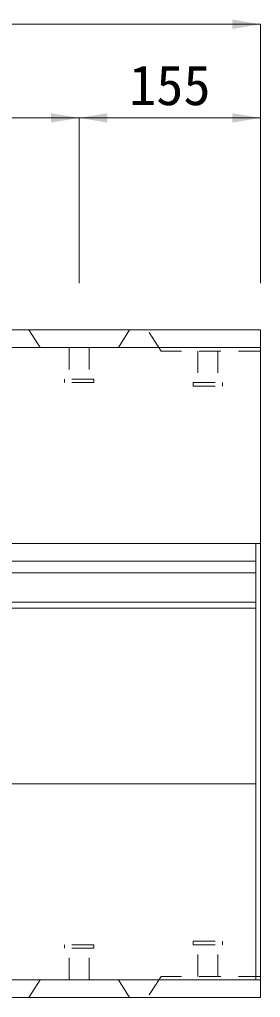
# Model space of a CAD drawing. Units: millimetres at full size; details may follow other scales. Extents: x 50430 to 101606, y 69050 to 91573.
# Drawn here: x 94274 to 94480, y 80958 to 81793 of the extents above; entities that cross this region are included whole.
import ezdxf
from ezdxf.enums import TextEntityAlignment as Align

# ---------------------------------------------------------------- set-up
doc = ezdxf.new("R2010")
doc.units = ezdxf.units.MM
doc.header["$LTSCALE"] = 50
doc.linetypes.add('USER1', pattern=[0.675, 0.375, -0.3])
for name, color, linetype, lineweight in [('インサート', 3, 'USER1', 9), ('寸法線', 7, 'Continuous', 13), ('本体', 2, 'Continuous', 9)]:
    doc.layers.add(name, color=color, linetype=linetype, lineweight=lineweight)
doc.styles.add('ＭＳ ゴシック', font='')
doc.styles.get('ＭＳ ゴシック').set_extended_font_data('MS Gothic')

# ---------------------------------------------------------------- blocks, each defined once
blk = doc.blocks.new('filled_arrow')
at = {"color": 0, "linetype": 'Continuous', "lineweight": -2}
blk.add_solid([(7.5, 1.25), (0, 0), (7.5, -1.25)], dxfattribs=at)

msp = doc.modelspace()

# ---------------------------------------------------------------- linework, layer by layer
at = {"layer": 'インサート'}
for p, q in [((94316.56, 81513), (94316.56, 81486)), ((94316.56, 81513), (94316.56, 81486)), ((94333.56, 81513), (94333.56, 81486)), ((94333.56, 81513), (94333.56, 81486)), ((94426.56, 81510), (94426.56, 81483)), ((94443.56, 81510), (94443.56, 81483)), ((94312.56, 81486), (94312.56, 81483)), ((94312.56, 81486), (94312.56, 81483)), ((94337.56, 81486), (94312.56, 81486)), ((94337.56, 81486), (94337.56, 81483)), ((94337.56, 81486), (94337.56, 81483)), ((94337.56, 81483), (94312.56, 81483)), ((94337.56, 81483), (94312.56, 81483)), ((94422.56, 81483), (94422.56, 81480)), ((94422.56, 81483), (94447.56, 81483)), ((94422.56, 81480), (94447.56, 81480)), ((94447.56, 81483), (94447.56, 81480)), ((94312.56, 80999.99), (94312.56, 81003)), ((94312.56, 80999.99), (94312.56, 81003)), ((94337.56, 81003), (94312.56, 81003)), ((94337.56, 80999.99), (94312.56, 80999.99)), ((94316.56, 80973), (94316.56, 80999.99)), ((94316.56, 80973), (94316.56, 80999.99)), ((94333.56, 80973), (94333.56, 80999.99)), ((94333.56, 80973), (94333.56, 80999.99)), ((94337.56, 80999.99), (94337.56, 81003)), ((94337.56, 80999.99), (94337.56, 81003)), ((94422.56, 81006), (94447.56, 81006)), ((94422.56, 81002.99), (94422.56, 81006)), ((94422.56, 81002.99), (94447.56, 81002.99)), ((94426.56, 80975.99), (94426.56, 81002.99)), ((94443.56, 80975.99), (94443.56, 81002.99)), ((94447.56, 81002.99), (94447.56, 81006))]:
    msp.add_line(p, q, dxfattribs=at)
at = {"layer": '寸法線'}
for p, q in [((93482.06, 81789.05), (94480.06, 81789.05)), ((94480.06, 81568), (94480.06, 81789.05)), ((93637.06, 81709.05), (94325.06, 81709.05)), ((94325.06, 81568), (94325.06, 81709.05)), ((94325.06, 81709.05), (94480.06, 81709.05)), ((94325.06, 81568), (94325.06, 81709.05)), ((94480.06, 81568), (94480.06, 81709.05))]:
    msp.add_line(p, q, dxfattribs=at)
at = {"layer": '本体'}
for p, q in [((94480.06, 81528), (93482.06, 81528)), ((94291.56, 81513), (94282.06, 81528)), ((94368.06, 81528), (94358.56, 81513)), ((94480.06, 81513), (94480.06, 81528)), ((94480.06, 81345.5), (93482.06, 81345.5)), ((94476.06, 81140.5), (93486.06, 81140.5)), ((94291.56, 80973), (94282.06, 80958)), ((94368.06, 80958), (94358.56, 80973)), ((94480.06, 80958), (94480.06, 80973)), ((93482.06, 80958), (94480.06, 80958))]:
    msp.add_line(p, q, dxfattribs=at)
at = {"layer": '本体', "linetype": 'USER1'}
for p, q in [((94395.06, 81510), (94383.56, 81528)), ((94480.06, 81510), (94395.06, 81510)), ((94395.06, 80976), (94383.56, 80958)), ((94480.06, 80976), (94395.06, 80976))]:
    msp.add_line(p, q, dxfattribs=at)
at = {"layer": '本体', "lineweight": 20}
for p, q in [((94480.06, 81513), (93482.06, 81513)), ((94480.06, 80973), (94480.06, 81513)), ((93482.06, 80973), (94480.06, 80973))]:
    msp.add_line(p, q, dxfattribs=at)
at = {"layer": '本体', "color": 4, "lineweight": 5}
for p, q in [((94476.06, 80973), (94476.06, 81345.5)), ((93486.06, 81295.5), (94476.06, 81295.5))]:
    msp.add_line(p, q, dxfattribs=at)
at = {"layer": '本体', "lineweight": 13}
for p, q in [((93486.06, 81330.5), (94476.06, 81330.5)), ((93486.06, 81320.5), (94476.06, 81320.5))]:
    msp.add_line(p, q, dxfattribs=at)
at = {"layer": '本体', "lineweight": 18}
msp.add_line((93486.06, 81290.5), (94476.06, 81290.5), dxfattribs=at)

# ---------------------------------------------------------------- block references
at = {"layer": '寸法線', "xscale": 3.2, "yscale": 3.2, "rotation": 180}
for p in [(94480.06, 81789.05), (94325.06, 81709.05), (94480.06, 81709.05)]:
    msp.add_blockref('filled_arrow', p, dxfattribs=at)
at = {"layer": '寸法線', "xscale": 3.2, "yscale": 3.2}
msp.add_blockref('filled_arrow', (94325.06, 81709.05), dxfattribs=at)

# ---------------------------------------------------------------- texts
at = {"layer": '寸法線', "style": 'ＭＳ ゴシック'}
msp.add_text('155', height=34.18, dxfattribs=at).set_placement((94402.56, 81737.05), align=Align.MIDDLE_CENTER)

doc.saveas('drawing.dxf')
